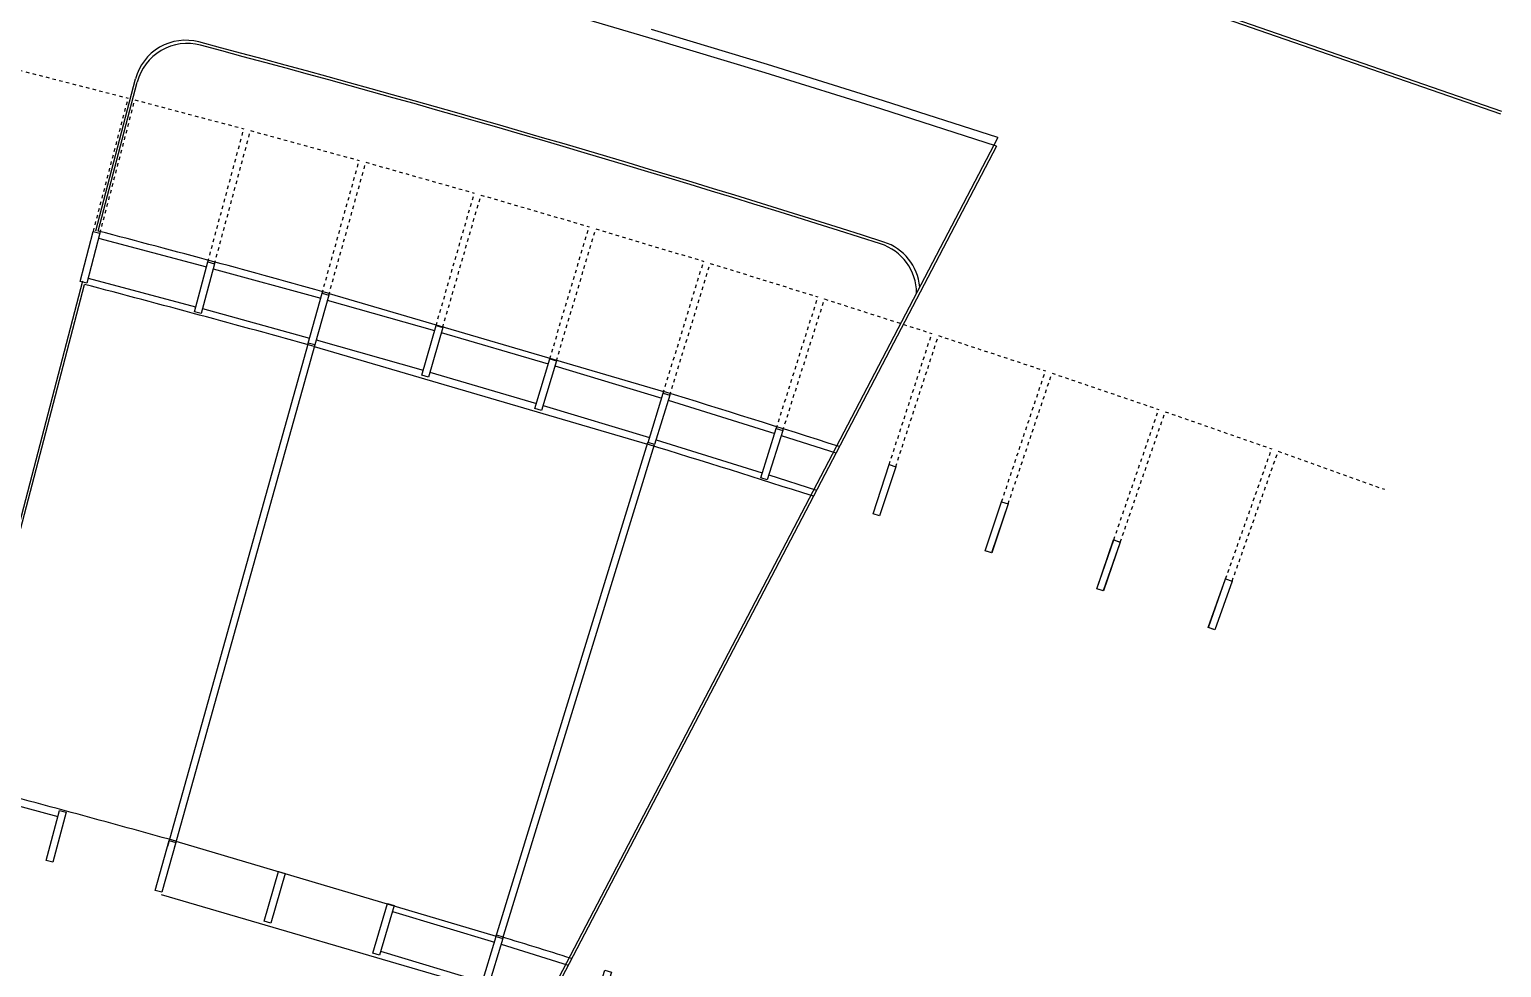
# Model space of a CAD drawing. Extents: x 26 to 324, y 73 to 188.
# Drawn here: x 280.2 to 322.89, y 117.81 to 145.02 of the extents above; entities that cross this region are included whole.
import ezdxf

# ---------------------------------------------------------------- set-up
doc = ezdxf.new("R2010")
doc.units = 0
doc.header["$LTSCALE"] = 0.01
doc.header["$MEASUREMENT"] = 0
doc.linetypes.add('HIDDEN2', pattern=[0.1875, 0.125, -0.0625])
doc.layers.get('0').update_dxf_attribs({"linetype": 'CONTINUOUS'})
for name, color, linetype in [('AR-ALV-VT1', 2, 'CONTINUOUS'), ('BANC', 2, 'CONTINUOUS'), ('ESTR', 3, 'CONTINUOUS'), ('PISO', 1, 'CONTINUOUS'), ('PROJ', 1, 'HIDDEN2')]:
    doc.layers.add(name, color=color, linetype=linetype)

# ---------------------------------------------------------------- blocks, each defined once
blk = doc.blocks.new('PILAR-SLC')
for points in [[(0.197, -26.487), (0.197, -27.987), (-0.003, -27.987), (-0.003, -26.487)], [(0.197, -42.97), (0.197, -44.47), (-0.003, -44.47), (-0.003, -42.97)]]:
    blk.add_lwpolyline(points, close=True)

msp = doc.modelspace()

# ---------------------------------------------------------------- linework, layer by layer
at = {"layer": 'AR-ALV-VT1'}
for points in [[(290.763, 108.195, 0.05916), (205.127, 123.861), (196.204, 124.344), (189.809, 124.557)], [(290.557, 107.975, 0.058865), (205.087, 123.613), (196.195, 124.094)]]:
    msp.add_lwpolyline(points, format="xyb", dxfattribs=at)
at = {"layer": 'BANC'}
for p, q in [((310.096, 146.998), (322.862, 142.57)), ((310.121, 147.074), (322.888, 142.645)), ((298.165, 144.779), (294.789, 145.769)), ((301.533, 143.76), (298.165, 144.779)), ((301.605, 144), (298.237, 145.018)), ((304.966, 142.952), (301.607, 143.999)), ((304.892, 142.713), (301.533, 143.76)), ((308.243, 141.637), (304.892, 142.713)), ((308.283, 141.886), (304.968, 142.951)), ((308.283, 141.886), (290.557, 107.975)), ((308.243, 141.637), (290.763, 108.195))]:
    msp.add_line(p, q, dxfattribs=at)
at = {"layer": 'PISO'}
for p, q in [((282.128, 139.173), (283.28, 143.584)), ((282.199, 139.17), (283.327, 143.488)), ((282.209, 138.961), (285.337, 138.13)), ((285.528, 138.078), (288.649, 137.221)), ((277.964, 123.226), (281.749, 137.722)), ((278.024, 123.181), (281.795, 137.622)), ((281.907, 137.8), (285.022, 136.972)), ((288.839, 137.168), (291.952, 136.283)), ((288.891, 137.361), (298.59, 134.517)), ((285.216, 136.92), (288.323, 136.066)), ((292.142, 136.229), (295.248, 135.318)), ((288.281, 135.922), (284.201, 121.321)), ((288.473, 135.868), (284.394, 121.267)), ((288.46, 135.82), (298.12, 132.988)), ((288.517, 136.012), (291.617, 135.131)), ((291.811, 135.075), (294.903, 134.169)), ((295.437, 135.262), (298.535, 134.325)), ((295.096, 134.111), (298.181, 133.178)), ((298.724, 134.267), (301.814, 133.303)), ((302.002, 133.244), (303.589, 132.734)), ((293.727, 118.687), (298.134, 133.035)), ((293.919, 118.628), (298.325, 132.977)), ((298.373, 133.119), (301.449, 132.16)), ((301.641, 132.099), (303.025, 131.655)), ((278.039, 122.986), (281.025, 122.193)), ((284.451, 121.472), (293.738, 118.72)), ((284.02, 119.931), (293.275, 117.217)), ((290.726, 119.438), (293.683, 118.544)), ((290.384, 118.288), (293.329, 117.397)), ((293.878, 118.484), (295.823, 117.877))]:
    msp.add_line(p, q, dxfattribs=at)
for centre, radius, start, end in [((284.731, 143.205), 1.5, 75.1598, 165.3655), ((284.778, 143.11), 1.5, 75.1499, 165.3655), ((180.204, -251.291), 409.609, 72.26491, 75.15978), ((180.204, -251.291), 409.529, 72.27544, 75.14991), ((180.204, -251.291), 403.563, 74.37639, 75.36049), ((304.425, 137.369), 1.5, 0.2547, 72.2754), ((304.521, 137.422), 1.5, 4.834, 72.2649), ((180.204, -251.291), 401.963, 74.37637, 75.36047), ((180.204, -251.291), 403.563, 72.18315, 72.94128), ((180.204, -251.291), 401.963, 72.22246, 72.94147), ((180.179, -251.219), 387.003, 74.36933, 75.36429), ((180.179, -251.219), 387.003, 72.59758, 72.93529)]:
    msp.add_arc(centre, radius, start, end, dxfattribs=at)
at = {"layer": 'PROJ'}
for p, q in [((279.899, 143.839), (283.066, 143.026)), ((282.055, 139.156), (283.066, 143.026)), ((282.249, 139.106), (283.259, 142.976)), ((283.259, 142.976), (286.419, 142.136)), ((285.376, 138.275), (286.419, 142.136)), ((285.569, 138.223), (286.612, 142.084)), ((286.612, 142.084), (289.765, 141.218)), ((288.688, 137.365), (289.765, 141.218)), ((288.881, 137.312), (289.957, 141.164)), ((289.957, 141.164), (293.102, 140.271)), ((291.993, 136.428), (293.102, 140.271)), ((292.185, 136.372), (293.295, 140.215)), ((293.295, 140.215), (296.432, 139.296)), ((295.29, 135.462), (296.432, 139.296)), ((295.482, 135.405), (296.624, 139.238)), ((296.624, 139.238), (299.753, 138.292)), ((298.579, 134.468), (299.753, 138.292)), ((298.77, 134.409), (299.944, 138.233)), ((299.944, 138.233), (303.065, 137.26)), ((301.859, 133.446), (303.065, 137.26)), ((302.049, 133.386), (303.256, 137.2)), ((303.256, 137.2), (306.369, 136.2)), ((305.13, 132.397), (306.369, 136.2)), ((305.32, 132.335), (306.559, 136.138)), ((306.559, 136.138), (309.663, 135.112)), ((308.392, 131.319), (309.663, 135.112)), ((308.581, 131.256), (309.853, 135.048)), ((309.853, 135.048), (312.948, 133.996)), ((311.644, 130.214), (312.948, 133.996)), ((311.833, 130.149), (313.137, 133.93)), ((313.137, 133.93), (316.224, 132.851)), ((314.888, 129.081), (316.224, 132.851)), ((315.076, 129.014), (316.412, 132.785)), ((316.412, 132.785), (319.489, 131.679))]:
    msp.add_line(p, q, dxfattribs=at)

# ---------------------------------------------------------------- block references
at = {"layer": 'ESTR'}
for p, rotation in [((288.749, 164.784), 345.3658536585357), ((292.288, 163.845), 344.8780487804885), ((295.818, 162.876), 344.3902439024383), ((299.34, 161.876), 343.9024390243899), ((302.853, 160.847), 343.4146341463417), ((306.358, 159.788), 342.9268292682919), ((309.853, 158.699), 342.4390243902432), ((313.339, 157.58), 341.9512195121961), ((316.811, 156.432), 341.4634146341463), ((316.815, 156.432), 341.4634146341465), ((320.277, 155.255), 340.9756097560976), ((320.281, 155.254), 340.9756097560972), ((323.733, 154.047), 340.4878048780488), ((323.737, 154.047), 340.487804878048)]:
    msp.add_blockref('PILAR-SLC', p, dxfattribs=dict(at, rotation=rotation))

doc.saveas('drawing.dxf')
